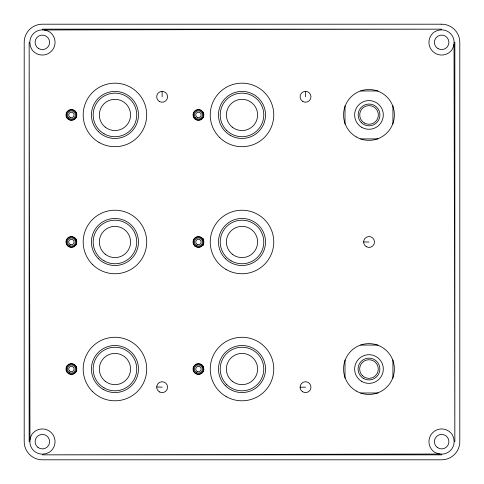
<?xml version="1.0" encoding="UTF-8"?>
<svg xmlns="http://www.w3.org/2000/svg" width="484" height="484" viewBox="0 0 484 484"><rect width="100%" height="100%" fill="white"/><g stroke="black" fill="none" stroke-linecap="round" stroke-linejoin="round"><path stroke-width="0.73" d="M29.857 441.65L30.335 437.881L31.72 434.692A12.705 12.705 0 0 1 51.334 432.666A12.705 12.705 0 0 1 49.307 452.28L46.119 453.665L42.35 454.143A12.493 12.493 0 0 1 29.857 441.65L29.155 441.65L29.155 42.35L29.972 439.781M454.143 42.35L453.665 46.119L452.28 49.307A12.705 12.705 0 0 1 432.666 51.334A12.705 12.705 0 0 1 434.692 31.72L437.881 30.335L441.65 29.857A12.493 12.493 0 0 1 454.143 42.35L454.845 42.35L454.845 441.65L454.028 44.219M44.219 29.972L441.65 29.155L42.35 29.155L42.35 29.857A12.493 12.493 0 0 0 29.857 42.35L30.335 46.119L31.72 49.307A12.705 12.705 0 0 0 51.334 51.334A12.705 12.705 0 0 0 49.307 31.72L46.119 30.335L42.35 29.857M439.781 454.028L42.35 454.845L441.65 454.845L441.65 454.143A12.493 12.493 0 0 0 454.143 441.65L453.665 437.881L452.28 434.692A12.705 12.705 0 0 0 432.666 432.666A12.705 12.705 0 0 0 434.692 452.28L437.881 453.665L441.65 454.143M360.683 90.968L378.004 90.968M360.683 138.896L378.004 138.896M363.605 241.982L369.05 241.982M360.683 345.068L378.004 345.068M300.08 387.182L305.525 387.182M360.683 392.996L378.004 392.996M156.701 386.952L162.14 387.182M202.838 112.391L203.522 114.932A5.082 5.082 0 0 1 195.899 119.336A5.082 5.082 0 0 1 195.899 110.533A5.082 5.082 0 0 1 203.522 114.932M202.838 239.441L203.522 241.982A5.082 5.082 0 0 1 195.899 246.386A5.082 5.082 0 0 1 195.899 237.583A5.082 5.082 0 0 1 203.522 241.982M202.838 366.491L203.522 369.032A5.082 5.082 0 0 1 195.899 373.436A5.082 5.082 0 0 1 195.899 364.634A5.082 5.082 0 0 1 203.522 369.032M75.788 112.391L76.297 113.619M75.788 239.441L76.472 241.982A5.082 5.082 0 0 1 68.849 246.386A5.082 5.082 0 0 1 68.849 237.583A5.082 5.082 0 0 1 76.472 241.982M75.788 366.491L76.297 367.719M392.929 105.899L392.929 123.971M392.929 359.999L392.929 378.071M345.007 105.899L345.007 123.971M345.007 359.999L345.007 378.071M305.525 91.349L305.525 96.782M203.522 112.234L203.522 117.636M203.522 238.606L203.522 245.358M203.522 366.334L203.522 371.736M162.14 91.337L162.14 96.782M76.472 112.234L76.472 117.636M76.472 239.284L76.472 244.686M76.472 366.334L76.472 371.736M441.65 24.2L42.35 24.2A18.15 18.15 0 0 0 24.2 42.35L24.2 441.65A18.15 18.15 0 0 0 42.35 459.8L441.65 459.8A18.15 18.15 0 0 0 459.8 441.65L459.8 42.35A18.15 18.15 0 0 0 441.65 24.2M366.327 246.701A5.445 5.445 0 0 0 374.495 241.982A5.445 5.445 0 0 0 366.327 237.269A5.445 5.445 0 0 0 366.327 246.701M302.343 391.604A5.445 5.445 0 0 0 310.94 387.726A5.445 5.445 0 0 0 303.286 382.221A5.445 5.445 0 0 0 302.343 391.604M159.417 391.901A5.445 5.445 0 0 0 167.585 387.182A5.445 5.445 0 0 0 159.417 382.469A5.445 5.445 0 0 0 159.417 391.901M195.554 117.818A4.078 4.078 0 0 0 202.379 115.991A4.078 4.078 0 0 0 197.387 110.993A4.078 4.078 0 0 0 195.554 117.818M197.091 117.267A2.698 2.698 0 0 0 201.138 114.932A2.698 2.698 0 0 0 197.091 112.597A2.698 2.698 0 0 0 197.091 117.267M196.401 245.515A4.078 4.078 0 0 0 202.518 241.982A4.078 4.078 0 0 0 196.401 238.455A4.078 4.078 0 0 0 196.401 245.515M197.091 244.317A2.698 2.698 0 0 0 201.138 241.982A2.698 2.698 0 0 0 197.091 239.647A2.698 2.698 0 0 0 197.091 244.317M68.849 119.336A5.082 5.082 0 0 0 76.472 114.932A5.082 5.082 0 0 0 68.849 110.533A5.082 5.082 0 0 0 68.849 119.336M68.504 117.818A4.078 4.078 0 0 0 75.329 115.991A4.078 4.078 0 0 0 70.337 110.993A4.078 4.078 0 0 0 68.504 117.818M70.041 117.267A2.698 2.698 0 0 0 74.088 114.932A2.698 2.698 0 0 0 70.041 112.597A2.698 2.698 0 0 0 70.041 117.267M69.351 245.515A4.078 4.078 0 0 0 75.468 241.982A4.078 4.078 0 0 0 69.351 238.455A4.078 4.078 0 0 0 69.351 245.515M70.041 244.317A2.698 2.698 0 0 0 74.088 241.982A2.698 2.698 0 0 0 70.041 239.647A2.698 2.698 0 0 0 70.041 244.317M68.849 373.436A5.082 5.082 0 0 0 76.472 369.032A5.082 5.082 0 0 0 68.849 364.634A5.082 5.082 0 0 0 68.849 373.436M69.351 372.565A4.078 4.078 0 0 0 75.468 369.032A4.078 4.078 0 0 0 69.351 365.505A4.078 4.078 0 0 0 69.351 372.565M69.484 370.938A2.698 2.698 0 0 0 73.998 369.734A2.698 2.698 0 0 0 70.694 366.43A2.698 2.698 0 0 0 69.484 370.938M196.401 372.565A4.078 4.078 0 0 0 202.518 369.032A4.078 4.078 0 0 0 196.401 365.505A4.078 4.078 0 0 0 196.401 372.565M197.091 371.367A2.698 2.698 0 0 0 201.138 369.032A2.698 2.698 0 0 0 197.091 366.697A2.698 2.698 0 0 0 197.091 371.367M302.803 101.501A5.445 5.445 0 0 0 310.97 96.782A5.445 5.445 0 0 0 302.803 92.069A5.445 5.445 0 0 0 302.803 101.501M159.417 101.501A5.445 5.445 0 0 0 167.585 96.782A5.445 5.445 0 0 0 159.417 92.069A5.445 5.445 0 0 0 159.417 101.501M364.385 123.003A9.317 9.317 0 0 0 378.361 114.932A9.317 9.317 0 0 0 364.385 106.861A9.317 9.317 0 0 0 364.385 123.003M361.342 122.633A10.89 10.89 0 0 0 379.565 117.751A10.89 10.89 0 0 0 366.225 104.417A10.89 10.89 0 0 0 361.342 122.633M362.383 375.62A9.317 9.317 0 0 0 377.968 371.446A9.317 9.317 0 0 0 366.557 360.036A9.317 9.317 0 0 0 362.383 375.62M363.526 378.464A10.89 10.89 0 0 0 379.861 369.032A10.89 10.89 0 0 0 363.526 359.6A10.89 10.89 0 0 0 363.526 378.464M38.72 48.636A7.26 7.26 0 0 0 49.61 42.35A7.26 7.26 0 0 0 38.72 36.064A7.26 7.26 0 0 0 38.72 48.636M437.288 447.452A7.26 7.26 0 0 0 448.856 442.527A7.26 7.26 0 0 0 438.806 434.971A7.26 7.26 0 0 0 437.288 447.452M438.02 48.636A7.26 7.26 0 0 0 448.91 42.35A7.26 7.26 0 0 0 438.02 36.064A7.26 7.26 0 0 0 438.02 48.636M37.988 447.452A7.26 7.26 0 0 0 49.556 442.527A7.26 7.26 0 0 0 39.506 434.971A7.26 7.26 0 0 0 37.988 447.452M356.266 391.042A25.41 25.41 0 0 0 394.381 369.032A25.41 25.41 0 0 0 356.266 347.028A25.41 25.41 0 0 0 356.266 391.042M356.266 136.942A25.41 25.41 0 0 0 394.381 114.932A25.41 25.41 0 0 0 356.266 92.928A25.41 25.41 0 0 0 356.266 136.942M195.33 373.503A5.445 5.445 0 0 0 203.867 369.492A5.445 5.445 0 0 0 196.129 364.107A5.445 5.445 0 0 0 195.33 373.503M195.004 246.205A5.445 5.445 0 0 0 203.818 242.847A5.445 5.445 0 0 0 196.504 236.894A5.445 5.445 0 0 0 195.004 246.205M194.592 118.786A5.445 5.445 0 0 0 203.697 116.341A5.445 5.445 0 0 0 197.03 109.674A5.445 5.445 0 0 0 194.592 118.786M68.668 119.651A5.445 5.445 0 0 0 76.835 114.932A5.445 5.445 0 0 0 68.668 110.219A5.445 5.445 0 0 0 68.668 119.651M67.542 245.836A5.445 5.445 0 0 0 76.647 243.392A5.445 5.445 0 0 0 69.98 236.724A5.445 5.445 0 0 0 67.542 245.836M68.668 373.751A5.445 5.445 0 0 0 76.835 369.032A5.445 5.445 0 0 0 68.668 364.319A5.445 5.445 0 0 0 68.668 373.751M361.802 127.352A14.338 14.338 0 0 0 383.31 114.932A14.338 14.338 0 0 0 361.802 102.517A14.338 14.338 0 0 0 361.802 127.352M226.119 269.491A31.762 31.762 0 0 0 273.762 241.982A31.762 31.762 0 0 0 226.119 214.479A31.762 31.762 0 0 0 226.119 269.491M225.369 258.619A23.522 23.522 0 0 0 264.724 248.074A23.522 23.522 0 0 0 235.914 219.264A23.522 23.522 0 0 0 225.369 258.619M231.11 260.846A21.78 21.78 0 0 0 263.78 241.982A21.78 21.78 0 0 0 231.11 223.124A21.78 21.78 0 0 0 231.11 260.846M232.259 254.179A15.609 15.609 0 0 0 257.434 244.317A15.609 15.609 0 0 0 236.307 227.45A15.609 15.609 0 0 0 232.259 254.179M219.542 137.395A31.762 31.762 0 0 0 272.68 123.154A31.762 31.762 0 0 0 233.778 84.252A31.762 31.762 0 0 0 219.542 137.395M230.239 135.302A23.522 23.522 0 0 0 265.522 114.932A23.522 23.522 0 0 0 230.239 94.562A23.522 23.522 0 0 0 230.239 135.302M226.597 130.335A21.78 21.78 0 0 0 263.036 120.57A21.78 21.78 0 0 0 236.361 93.896A21.78 21.78 0 0 0 226.597 130.335M232.259 127.129A15.609 15.609 0 0 0 257.434 117.267A15.609 15.609 0 0 0 236.307 100.4A15.609 15.609 0 0 0 232.259 127.129M99.069 142.441A31.762 31.762 0 0 0 146.713 114.932A31.762 31.762 0 0 0 99.069 87.429A31.762 31.762 0 0 0 99.069 142.441M98.319 131.569A23.522 23.522 0 0 0 137.674 121.024A23.522 23.522 0 0 0 108.864 92.214A23.522 23.522 0 0 0 98.319 131.569M104.06 133.796A21.78 21.78 0 0 0 136.73 114.932A21.78 21.78 0 0 0 104.06 96.074A21.78 21.78 0 0 0 104.06 133.796M105.21 127.129A15.609 15.609 0 0 0 130.384 117.267A15.609 15.609 0 0 0 109.257 100.4A15.609 15.609 0 0 0 105.21 127.129M92.492 264.445A31.762 31.762 0 0 0 145.63 250.204A31.762 31.762 0 0 0 106.728 211.302A31.762 31.762 0 0 0 92.492 264.445M98.319 258.619A23.522 23.522 0 0 0 137.674 248.074A23.522 23.522 0 0 0 108.864 219.264A23.522 23.522 0 0 0 98.319 258.619M104.06 260.846A21.78 21.78 0 0 0 136.73 241.982A21.78 21.78 0 0 0 104.06 223.124A21.78 21.78 0 0 0 104.06 260.846M105.21 254.179A15.609 15.609 0 0 0 130.384 244.317A15.609 15.609 0 0 0 109.257 227.45A15.609 15.609 0 0 0 105.21 254.179M92.492 391.495A31.762 31.762 0 0 0 145.63 377.254A31.762 31.762 0 0 0 106.728 338.352A31.762 31.762 0 0 0 92.492 391.495M103.189 389.402A23.522 23.522 0 0 0 138.472 369.032A23.522 23.522 0 0 0 103.189 348.661A23.522 23.522 0 0 0 103.189 389.402M104.06 387.896A21.78 21.78 0 0 0 136.73 369.032A21.78 21.78 0 0 0 104.06 350.174A21.78 21.78 0 0 0 104.06 387.896M105.21 381.229A15.609 15.609 0 0 0 130.384 371.367A15.609 15.609 0 0 0 109.257 354.5A15.609 15.609 0 0 0 105.21 381.229M361.802 381.452A14.338 14.338 0 0 0 383.31 369.032A14.338 14.338 0 0 0 361.802 356.617A14.338 14.338 0 0 0 361.802 381.452M226.119 396.541A31.762 31.762 0 0 0 273.762 369.032A31.762 31.762 0 0 0 226.119 341.529A31.762 31.762 0 0 0 226.119 396.541M225.369 385.669A23.522 23.522 0 0 0 264.724 375.124A23.522 23.522 0 0 0 235.914 346.314A23.522 23.522 0 0 0 225.369 385.669M226.597 384.435A21.78 21.78 0 0 0 263.036 374.67A21.78 21.78 0 0 0 236.361 347.996A21.78 21.78 0 0 0 226.597 384.435M232.259 381.229A15.609 15.609 0 0 0 257.434 371.367A15.609 15.609 0 0 0 236.307 354.5A15.609 15.609 0 0 0 232.259 381.229"/></g></svg>
